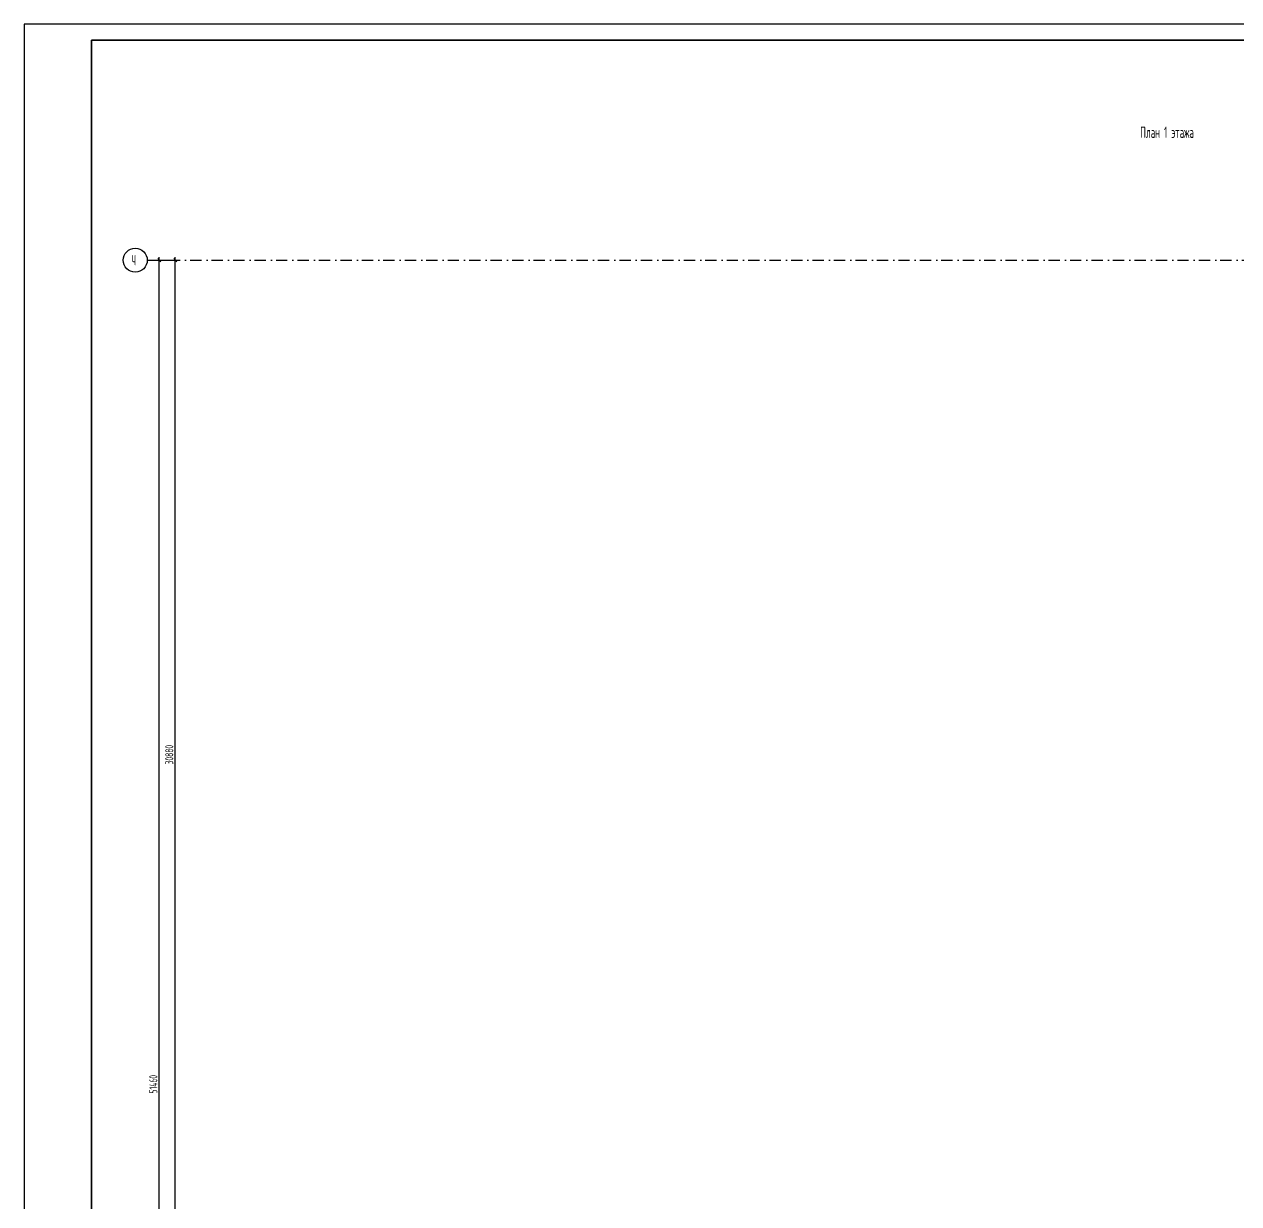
# Model space of a CAD drawing. Extents: x -1560602 to 321118, y -2308202 to -430103.
# Drawn here: x -1560602 to -1522665, y -2030865 to -1994036 of the extents above; entities that cross this region are included whole.
import ezdxf

# ---------------------------------------------------------------- set-up
doc = ezdxf.new("R2010")
doc.units = 0
doc.header["$MEASUREMENT"] = 0
doc.header["$PDSIZE"] = -5
doc.linetypes.add('Dot & Dashed', pattern=[670.277762, 352.777767, -176.388884, 0, -141.111112])
doc.linetypes.add('Штрихпунктирная', pattern=[0.670278, 0.352778, -0.176389, 0, -0.141111])
doc.layers.get('0').update_dxf_attribs({"color": 255, "linetype": 'CONTINUOUS'})
doc.layers.get('Defpoints').update_dxf_attribs({"linetype": 'CONTINUOUS'})
for name, color, linetype in [('Оси', 253, 'Dot & Dashed'), ('отделка', 240, 'CONTINUOUS'), ('РАЗМЕРЫ', 255, 'CONTINUOUS'), ('Текст', 7, 'CONTINUOUS')]:
    doc.layers.add(name, color=color, linetype=linetype)
doc.styles.add('GOST 2.304', font='CS_Gost2304.shx', dxfattribs={"width": 0.7})
doc.styles.get("Standard").update_dxf_attribs({"font": 'spds.shx', "width": 0.7, "height": 250})
doc.styles.add('СГЕНЕРИР_СТИЛЬ_1', font='')
doc.styles.get('СГЕНЕРИР_СТИЛЬ_1').set_extended_font_data('GOST_type_A')
doc.dimstyles.new('SPDS', dxfattribs={"dimscale": 100, "dimtxt": 2.5, "dimasz": 1, "dimexe": 0.75, "dimexo": 0.625, "dimtad": 1, "dimdec": 0, "dimtxsty": 'GOST 2.304', "dimblk": 'OBLIQUE', "dimcen": 2.5, "dimdle": 1, "dimadec": 0, "dimazin": 2, "dimtfac": 0.75, "dimtdec": 0, "dimtmove": 0, "dimatfit": 0, "dimfxl": 1, "dimtolj": 1, "dimarcsym": 1})

# ---------------------------------------------------------------- blocks, each defined once
blk = doc.blocks.new('_Oblique')
at = {"color": 0, "linetype": 'ByBlock', "lineweight": -2}
blk.add_line((-0.5, -0.5), (0.5, 0.5), dxfattribs=at)
blk = doc.blocks.new('*D262')
at = {"layer": 'Defpoints', "color": 0, "transparency": 16777216}
for p in [(-1556385, -2001403), (-1556385, -2001403), (-1556385, -2052864)]:
    blk.add_point(p, dxfattribs=at)
at = {"layer": 'РАЗМЕРЫ', "color": 0, "lineweight": -2, "transparency": 16777216}
for p, q in [((-1556385, -2052964), (-1556385, -2001303)), ((-1556323, -2001403), (-1556310, -2001403)), ((-1556447, -2052864), (-1556460, -2052864))]:
    blk.add_line(p, q, dxfattribs=at)
at = {"layer": 'РАЗМЕРЫ', "color": 0, "lineweight": -2, "transparency": 16777216, "xscale": 100, "yscale": 100, "zscale": 100}
for p, rotation in [((-1556385, -2001403), 90), ((-1556385, -2052864), 270)]:
    blk.add_blockref('_Oblique', p, dxfattribs=dict(at, rotation=rotation))
at = {"layer": 'РАЗМЕРЫ', "color": 0, "transparency": 16777216, "insert": (-1556572, -2027133), "char_height": 250, "attachment_point": 5, "rotation": 90, "style": 'GOST 2.304'}
blk.add_mtext('\\A1;51460', dxfattribs=at)
blk = doc.blocks.new('*D266')
at = {"layer": 'Defpoints', "color": 0, "transparency": 16777216}
for p in [(-1556760, -2001403), (-1555885, -2001403), (-1556760, -2032283)]:
    blk.add_point(p, dxfattribs=at)
at = {"layer": 'отделка', "color": 0, "lineweight": -2, "transparency": 16777216}
for p, q in [((-1556697, -2001403), (-1555810, -2001403)), ((-1555885, -2032383), (-1555885, -2001303)), ((-1556697, -2032283), (-1555810, -2032283))]:
    blk.add_line(p, q, dxfattribs=at)
at = {"layer": 'отделка', "color": 0, "lineweight": -2, "transparency": 16777216, "xscale": 100, "yscale": 100, "zscale": 100}
for p, rotation in [((-1555885, -2001403), 90), ((-1555885, -2032283), 270)]:
    blk.add_blockref('_Oblique', p, dxfattribs=dict(at, rotation=rotation))
at = {"layer": 'отделка', "color": 0, "transparency": 16777216, "insert": (-1556073, -2016843), "char_height": 250, "attachment_point": 5, "rotation": 90, "style": 'GOST 2.304'}
blk.add_mtext('\\A1;30880', dxfattribs=at)

msp = doc.modelspace()

# ---------------------------------------------------------------- linework, layer by layer
at = {"color": 0, "lineweight": 35, "ltscale": 100}
for p, q in [((-1558501.6, -1994536.2), (-1477001.6, -1994536.2)), ((-1558501.6, -2067163.2), (-1558501.6, -1994536.2))]:
    msp.add_line(p, q, dxfattribs=at)
at = {"layer": 'Defpoints', "color": 0, "linetype": 'Continuous', "ltscale": 100}
for p, q in [((-1476440.2, -1994036.2), (-1560601.6, -1994036.2)), ((-1560601.6, -1994036.2), (-1560601.6, -2067694.5))]:
    msp.add_line(p, q, dxfattribs=at)
at = {"layer": 'Оси', "color": 0, "linetype": 'Штрихпунктирная', "lineweight": -3, "ltscale": 1000}
msp.add_line((-1556760.1, -2001403.4), (-1479259.7, -2001403.4), dxfattribs=at)
at = {"layer": 'Оси', "color": 0, "linetype": 'Continuous', "ltscale": 100}
msp.add_circle((-1557134.9, -2001403.4), 375, dxfattribs=at)

# ---------------------------------------------------------------- texts
at = {"layer": 'Оси', "color": 0, "linetype": 'Continuous', "width": 0.7}
msp.add_text('Ч', height=330, dxfattribs=at).set_placement((-1557249, -2001566.7))
at = {"layer": 'Оси', "color": 0, "ltscale": 100, "insert": (-1556385.3, -2027133.4), "char_height": 0.23, "attachment_point": 5, "rotation": 90, "style": 'СГЕНЕРИР_СТИЛЬ_1'}
msp.add_mtext('\\A1;51460000', dxfattribs=at)
at = {"layer": 'Текст', "color": 0, "width": 0.7}
msp.add_text('План 1 этажа', height=350, dxfattribs=at).set_placement((-1525738.4, -1997584.3))

# ---------------------------------------------------------------- dimensions: what is measured, and where the dimension line sits
at = {"layer": 'отделка', "color": 0}
dim = msp.add_linear_dim(base=(-1555885.1, -2001403.4), p1=(-1556759.9, -2032283.4), p2=(-1556759.9, -2001403.4), angle=90, dimstyle='SPDS', override={"dimscale": 100, "dimlfac": 1, "dimtxsty": 'GOST 2.304', "dimtolj": 1}, dxfattribs=at)
dim.commit()
dim.dimension.update_dxf_attribs({"geometry": '*D266', "text_midpoint": (-1556072.6, -2016843.4)})
at = {"layer": 'РАЗМЕРЫ', "color": 0}
dim = msp.add_linear_dim(base=(-1556385, -2001403.4), p1=(-1556385, -2052863.5), p2=(-1556385.1, -2001403.4), angle=90, dimstyle='SPDS', override={"dimscale": 100, "dimlfac": 1, "dimtxsty": 'GOST 2.304', "dimtolj": 1}, dxfattribs=at)
dim.commit()
dim.dimension.update_dxf_attribs({"geometry": '*D262', "text_midpoint": (-1556572.5, -2027133.5)})

doc.saveas('drawing.dxf')
